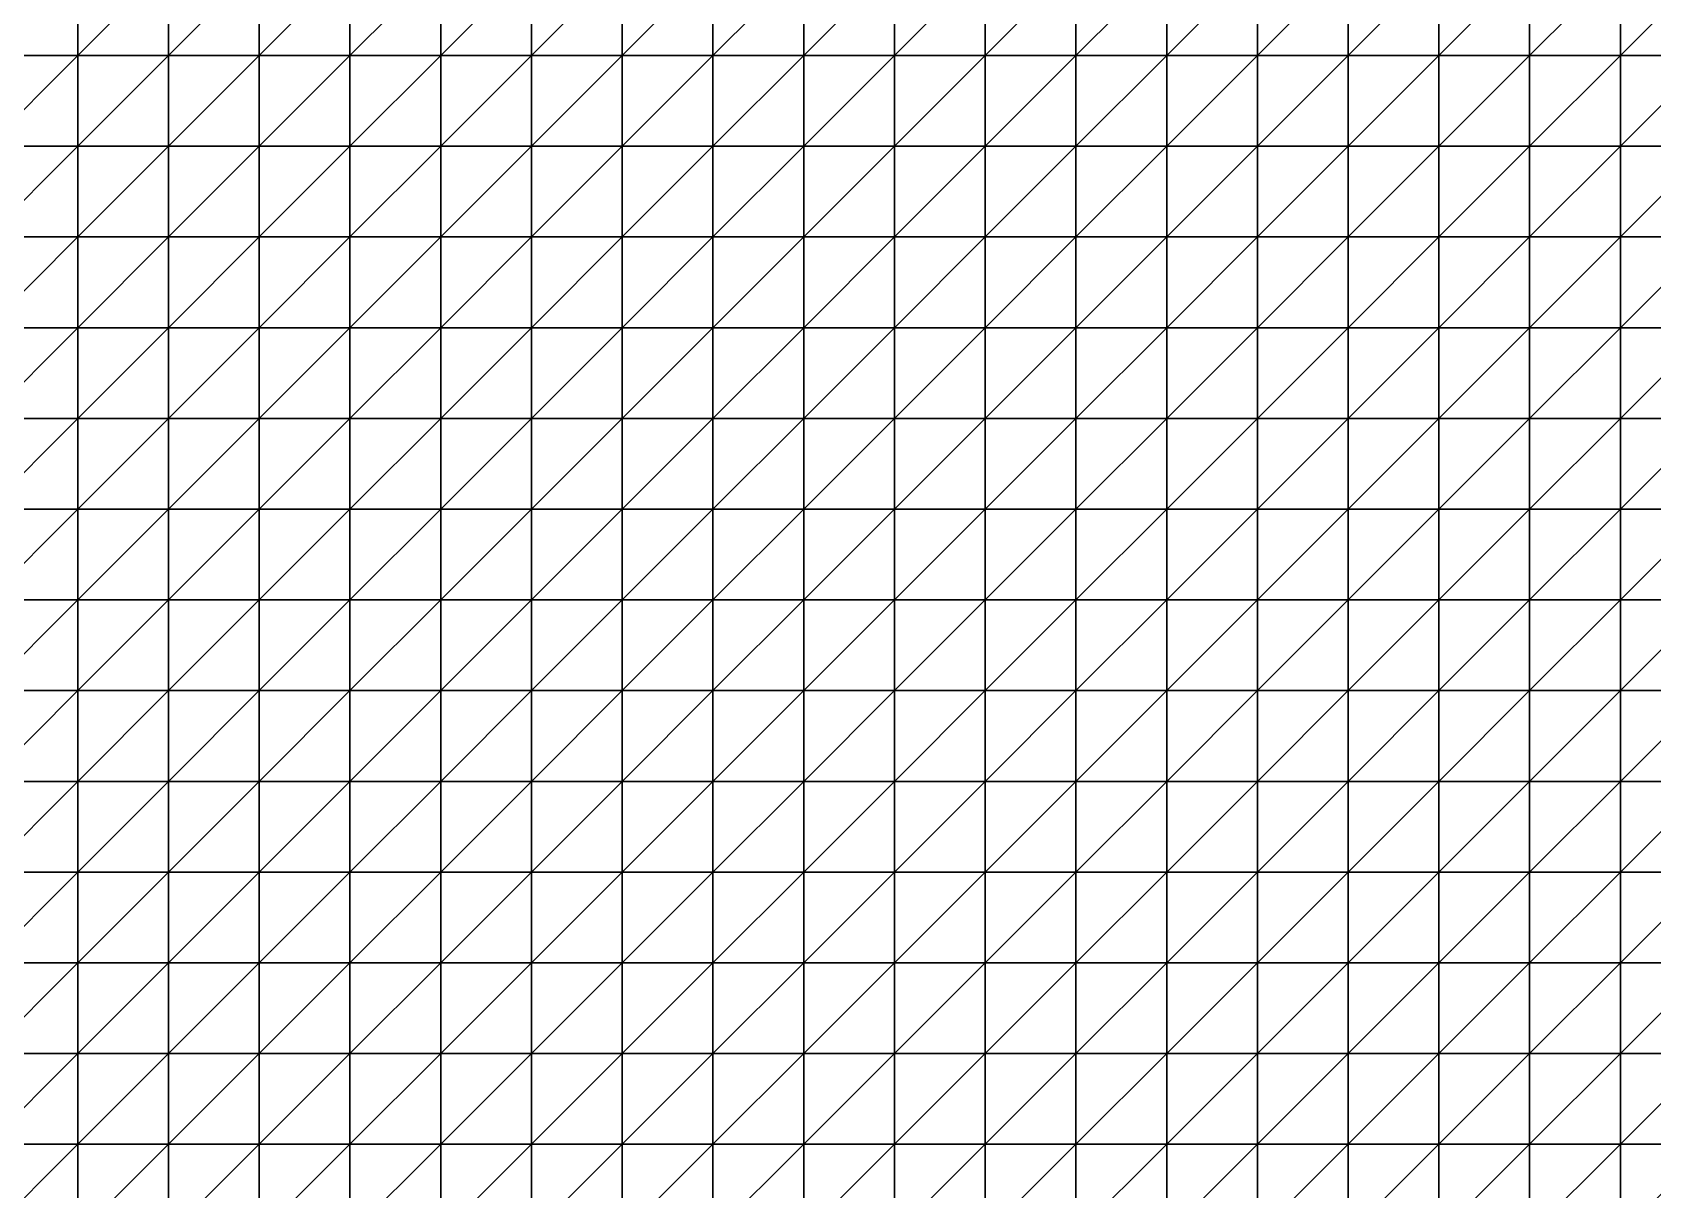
# Model space of a CAD drawing. Extents: x 504700 to 505400, y 9011750 to 9012250.
# Drawn here: x 505045 to 505223.5, y 9011995 to 9012122.6 of the extents above; entities that cross this region are included whole.
import ezdxf

# ---------------------------------------------------------------- set-up
doc = ezdxf.new("R2010")
doc.units = 0

msp = doc.modelspace()

# ---------------------------------------------------------------- linework, layer by layer
at = {"layer": 'TOPO_JULI'}
for points in [[(505040, 9012120, 310.42), (505050, 9012120, 310), (505050, 9012130, 320)], [(505040, 9012120, 310.42), (505050, 9012130, 320), (505040, 9012130, 320.38)], [(505050, 9012120, 310), (505060, 9012120, 310.42), (505060, 9012130, 320.38)], [(505050, 9012120, 310), (505060, 9012130, 320.38), (505050, 9012130, 320)], [(505060, 9012120, 310.42), (505070, 9012120, 311.65), (505070, 9012130, 321.53)], [(505060, 9012120, 310.42), (505070, 9012130, 321.53), (505060, 9012130, 320.38)], [(505070, 9012120, 311.65), (505080, 9012120, 313.69), (505080, 9012130, 323.42)], [(505070, 9012120, 311.65), (505080, 9012130, 323.42), (505070, 9012130, 321.53)], [(505080, 9012120, 313.69), (505090, 9012120, 316.49), (505090, 9012130, 326.01)], [(505080, 9012120, 313.69), (505090, 9012130, 326.01), (505080, 9012130, 323.42)], [(505090, 9012120, 316.49), (505100, 9012120, 320), (505100, 9012130, 329.28)], [(505090, 9012120, 316.49), (505100, 9012130, 329.28), (505090, 9012130, 326.01)], [(505100, 9012120, 320), (505110, 9012120, 324.16), (505110, 9012130, 333.18)], [(505100, 9012120, 320), (505110, 9012130, 333.18), (505100, 9012130, 329.28)], [(505110, 9012120, 324.16), (505120, 9012120, 328.92), (505120, 9012130, 334.81)], [(505110, 9012120, 324.16), (505120, 9012130, 334.81), (505110, 9012130, 333.18)], [(505120, 9012120, 328.92), (505130, 9012120, 334.22), (505130, 9012130, 334.88)], [(505120, 9012120, 328.92), (505130, 9012130, 334.88), (505120, 9012130, 334.81)], [(505130, 9012120, 334.22), (505140, 9012120, 335.27), (505140, 9012130, 334.94)], [(505130, 9012120, 334.22), (505140, 9012130, 334.94), (505130, 9012130, 334.88)], [(505140, 9012120, 335.27), (505150, 9012120, 335.35), (505150, 9012130, 335.02)], [(505140, 9012120, 335.27), (505150, 9012130, 335.02), (505140, 9012130, 334.94)], [(505150, 9012120, 335.35), (505160, 9012120, 335.48), (505160, 9012130, 335.14)], [(505150, 9012120, 335.35), (505160, 9012130, 335.14), (505150, 9012130, 335.02)], [(505160, 9012120, 335.48), (505170, 9012120, 335.65), (505170, 9012130, 335.3)], [(505160, 9012120, 335.48), (505170, 9012130, 335.3), (505160, 9012130, 335.14)], [(505170, 9012120, 335.65), (505180, 9012120, 335.91), (505180, 9012130, 335.56)], [(505170, 9012120, 335.65), (505180, 9012130, 335.56), (505170, 9012130, 335.3)], [(505180, 9012120, 335.91), (505190, 9012120, 336.24), (505190, 9012130, 335.88)], [(505180, 9012120, 335.91), (505190, 9012130, 335.88), (505180, 9012130, 335.56)], [(505190, 9012120, 336.24), (505200, 9012120, 336.67), (505200, 9012130, 336.31)], [(505190, 9012120, 336.24), (505200, 9012130, 336.31), (505190, 9012130, 335.88)], [(505200, 9012120, 336.67), (505210, 9012120, 337.17), (505210, 9012130, 336.8)], [(505200, 9012120, 336.67), (505210, 9012130, 336.8), (505200, 9012130, 336.31)], [(505210, 9012120, 337.17), (505220, 9012120, 337.77), (505220, 9012130, 337.4)], [(505210, 9012120, 337.17), (505220, 9012130, 337.4), (505210, 9012130, 336.8)], [(505220, 9012120, 337.77), (505230, 9012120, 338.42), (505230, 9012130, 338.05)], [(505220, 9012120, 337.77), (505230, 9012130, 338.05), (505220, 9012130, 337.4)], [(505040, 9012110, 300.45), (505050, 9012110, 300), (505050, 9012120, 310)], [(505040, 9012110, 300.45), (505050, 9012120, 310), (505040, 9012120, 310.42)], [(505050, 9012110, 300), (505060, 9012110, 300.45), (505060, 9012120, 310.42)], [(505050, 9012110, 300), (505060, 9012120, 310.42), (505050, 9012120, 310)], [(505060, 9012110, 300.45), (505070, 9012110, 301.8), (505070, 9012120, 311.65)], [(505060, 9012110, 300.45), (505070, 9012120, 311.65), (505060, 9012120, 310.42)], [(505070, 9012110, 301.8), (505080, 9012110, 304.02), (505080, 9012120, 313.69)], [(505070, 9012110, 301.8), (505080, 9012120, 313.69), (505070, 9012120, 311.65)], [(505080, 9012110, 304.02), (505090, 9012110, 307.05), (505090, 9012120, 316.49)], [(505080, 9012110, 304.02), (505090, 9012120, 316.49), (505080, 9012120, 313.69)], [(505090, 9012110, 307.05), (505100, 9012110, 310.83), (505100, 9012120, 320)], [(505090, 9012110, 307.05), (505100, 9012120, 320), (505090, 9012120, 316.49)], [(505100, 9012110, 310.83), (505110, 9012110, 315.3), (505110, 9012120, 324.16)], [(505100, 9012110, 310.83), (505110, 9012120, 324.16), (505100, 9012120, 320)], [(505110, 9012110, 315.3), (505120, 9012110, 320.38), (505120, 9012120, 328.92)], [(505110, 9012110, 315.3), (505120, 9012120, 328.92), (505110, 9012120, 324.16)], [(505120, 9012110, 320.38), (505130, 9012110, 326.01), (505130, 9012120, 334.22)], [(505120, 9012110, 320.38), (505130, 9012120, 334.22), (505120, 9012120, 328.92)], [(505130, 9012110, 326.01), (505140, 9012110, 332.13), (505140, 9012120, 335.27)], [(505130, 9012110, 326.01), (505140, 9012120, 335.27), (505130, 9012120, 334.22)], [(505140, 9012110, 332.13), (505150, 9012110, 335.68), (505150, 9012120, 335.35)], [(505140, 9012110, 332.13), (505150, 9012120, 335.35), (505140, 9012120, 335.27)], [(505150, 9012110, 335.68), (505160, 9012110, 335.81), (505160, 9012120, 335.48)], [(505150, 9012110, 335.68), (505160, 9012120, 335.48), (505150, 9012120, 335.35)], [(505160, 9012110, 335.81), (505170, 9012110, 335.99), (505170, 9012120, 335.65)], [(505160, 9012110, 335.81), (505170, 9012120, 335.65), (505160, 9012120, 335.48)], [(505170, 9012110, 335.99), (505180, 9012110, 336.25), (505180, 9012120, 335.91)], [(505170, 9012110, 335.99), (505180, 9012120, 335.91), (505170, 9012120, 335.65)], [(505180, 9012110, 336.25), (505190, 9012110, 336.58), (505190, 9012120, 336.24)], [(505180, 9012110, 336.25), (505190, 9012120, 336.24), (505180, 9012120, 335.91)], [(505190, 9012110, 336.58), (505200, 9012110, 337.02), (505200, 9012120, 336.67)], [(505190, 9012110, 336.58), (505200, 9012120, 336.67), (505190, 9012120, 336.24)], [(505200, 9012110, 337.02), (505210, 9012110, 337.52), (505210, 9012120, 337.17)], [(505200, 9012110, 337.02), (505210, 9012120, 337.17), (505200, 9012120, 336.67)], [(505210, 9012110, 337.52), (505220, 9012110, 338.12), (505220, 9012120, 337.77)], [(505210, 9012110, 337.52), (505220, 9012120, 337.77), (505210, 9012120, 337.17)], [(505220, 9012110, 338.12), (505230, 9012110, 338.78), (505230, 9012120, 338.42)], [(505220, 9012110, 338.12), (505230, 9012120, 338.42), (505220, 9012120, 337.77)], [(505040, 9012100, 290.5), (505050, 9012100, 290), (505050, 9012110, 300)], [(505040, 9012100, 290.5), (505050, 9012110, 300), (505040, 9012110, 300.45)], [(505050, 9012100, 290), (505060, 9012100, 290.5), (505060, 9012110, 300.45)], [(505050, 9012100, 290), (505060, 9012110, 300.45), (505050, 9012110, 300)], [(505060, 9012100, 290.5), (505070, 9012100, 291.98), (505070, 9012110, 301.8)], [(505060, 9012100, 290.5), (505070, 9012110, 301.8), (505060, 9012110, 300.45)], [(505070, 9012100, 291.98), (505080, 9012100, 294.4), (505080, 9012110, 304.02)], [(505070, 9012100, 291.98), (505080, 9012110, 304.02), (505070, 9012110, 301.8)], [(505080, 9012100, 294.4), (505090, 9012100, 297.7), (505090, 9012110, 307.05)], [(505080, 9012100, 294.4), (505090, 9012110, 307.05), (505080, 9012110, 304.02)], [(505090, 9012100, 297.7), (505100, 9012100, 301.8), (505100, 9012110, 310.83)], [(505090, 9012100, 297.7), (505100, 9012110, 310.83), (505090, 9012110, 307.05)], [(505100, 9012100, 301.8), (505110, 9012100, 306.62), (505110, 9012110, 315.3)], [(505100, 9012100, 301.8), (505110, 9012110, 315.3), (505100, 9012110, 310.83)], [(505110, 9012100, 306.62), (505120, 9012100, 312.07), (505120, 9012110, 320.38)], [(505110, 9012100, 306.62), (505120, 9012110, 320.38), (505110, 9012110, 315.3)], [(505120, 9012100, 312.07), (505130, 9012100, 318.06), (505130, 9012110, 326.01)], [(505120, 9012100, 312.07), (505130, 9012110, 326.01), (505120, 9012110, 320.38)], [(505130, 9012100, 318.06), (505140, 9012100, 324.54), (505140, 9012110, 332.13)], [(505130, 9012100, 318.06), (505140, 9012110, 332.13), (505130, 9012110, 326.01)], [(505140, 9012100, 324.54), (505150, 9012100, 331.42), (505150, 9012110, 335.68)], [(505140, 9012100, 324.54), (505150, 9012110, 335.68), (505140, 9012110, 332.13)], [(505150, 9012100, 331.42), (505160, 9012100, 336.13), (505160, 9012110, 335.81)], [(505150, 9012100, 331.42), (505160, 9012110, 335.81), (505150, 9012110, 335.68)], [(505160, 9012100, 336.13), (505170, 9012100, 336.31), (505170, 9012110, 335.99)], [(505160, 9012100, 336.13), (505170, 9012110, 335.99), (505160, 9012110, 335.81)], [(505170, 9012100, 336.31), (505180, 9012100, 336.58), (505180, 9012110, 336.25)], [(505170, 9012100, 336.31), (505180, 9012110, 336.25), (505170, 9012110, 335.99)], [(505180, 9012100, 336.58), (505190, 9012100, 336.92), (505190, 9012110, 336.58)], [(505180, 9012100, 336.58), (505190, 9012110, 336.58), (505180, 9012110, 336.25)], [(505190, 9012100, 336.92), (505200, 9012100, 337.35), (505200, 9012110, 337.02)], [(505190, 9012100, 336.92), (505200, 9012110, 337.02), (505190, 9012110, 336.58)], [(505200, 9012100, 337.35), (505210, 9012100, 337.86), (505210, 9012110, 337.52)], [(505200, 9012100, 337.35), (505210, 9012110, 337.52), (505200, 9012110, 337.02)], [(505210, 9012100, 337.86), (505220, 9012100, 338.46), (505220, 9012110, 338.12)], [(505210, 9012100, 337.86), (505220, 9012110, 338.12), (505210, 9012110, 337.52)], [(505220, 9012100, 338.46), (505230, 9012100, 339.12), (505230, 9012110, 338.78)], [(505220, 9012100, 338.46), (505230, 9012110, 338.78), (505220, 9012110, 338.12)], [(505040, 9012090, 280.55), (505050, 9012090, 280), (505050, 9012100, 290)], [(505040, 9012090, 280.55), (505050, 9012100, 290), (505040, 9012100, 290.5)], [(505050, 9012090, 280), (505060, 9012090, 280.55), (505060, 9012100, 290.5)], [(505050, 9012090, 280), (505060, 9012100, 290.5), (505050, 9012100, 290)], [(505060, 9012090, 280.55), (505070, 9012090, 282.19), (505070, 9012100, 291.98)], [(505060, 9012090, 280.55), (505070, 9012100, 291.98), (505060, 9012100, 290.5)], [(505070, 9012090, 282.19), (505080, 9012090, 284.87), (505080, 9012100, 294.4)], [(505070, 9012090, 282.19), (505080, 9012100, 294.4), (505070, 9012100, 291.98)], [(505080, 9012090, 284.87), (505090, 9012090, 288.49), (505090, 9012100, 297.7)], [(505080, 9012090, 284.87), (505090, 9012100, 297.7), (505080, 9012100, 294.4)], [(505090, 9012090, 288.49), (505100, 9012090, 292.96), (505100, 9012100, 301.8)], [(505090, 9012090, 288.49), (505100, 9012100, 301.8), (505090, 9012100, 297.7)], [(505100, 9012090, 292.96), (505110, 9012090, 298.17), (505110, 9012100, 306.62)], [(505100, 9012090, 292.96), (505110, 9012100, 306.62), (505100, 9012100, 301.8)], [(505110, 9012090, 298.17), (505120, 9012090, 304.02), (505120, 9012100, 312.07)], [(505110, 9012090, 298.17), (505120, 9012100, 312.07), (505110, 9012100, 306.62)], [(505120, 9012090, 304.02), (505130, 9012090, 310.42), (505130, 9012100, 318.06)], [(505120, 9012090, 304.02), (505130, 9012100, 318.06), (505120, 9012100, 312.07)], [(505130, 9012090, 310.42), (505140, 9012090, 317.28), (505140, 9012100, 324.54)], [(505130, 9012090, 310.42), (505140, 9012100, 324.54), (505130, 9012100, 318.06)], [(505140, 9012090, 317.28), (505150, 9012090, 324.54), (505150, 9012100, 331.42)], [(505140, 9012090, 317.28), (505150, 9012100, 331.42), (505140, 9012100, 324.54)], [(505150, 9012090, 324.54), (505160, 9012090, 332.13), (505160, 9012100, 336.13)], [(505150, 9012090, 324.54), (505160, 9012100, 336.13), (505150, 9012100, 331.42)], [(505160, 9012090, 332.13), (505170, 9012090, 336.63), (505170, 9012100, 336.31)], [(505160, 9012090, 332.13), (505170, 9012100, 336.31), (505160, 9012100, 336.13)], [(505170, 9012090, 336.63), (505180, 9012090, 336.9), (505180, 9012100, 336.58)], [(505170, 9012090, 336.63), (505180, 9012100, 336.58), (505170, 9012100, 336.31)], [(505180, 9012090, 336.9), (505190, 9012090, 337.24), (505190, 9012100, 336.92)], [(505180, 9012090, 336.9), (505190, 9012100, 336.92), (505180, 9012100, 336.58)], [(505190, 9012090, 337.24), (505200, 9012090, 337.68), (505200, 9012100, 337.35)], [(505190, 9012090, 337.24), (505200, 9012100, 337.35), (505190, 9012100, 336.92)], [(505200, 9012090, 337.68), (505210, 9012090, 338.19), (505210, 9012100, 337.86)], [(505200, 9012090, 337.68), (505210, 9012100, 337.86), (505200, 9012100, 337.35)], [(505210, 9012090, 338.19), (505220, 9012090, 338.79), (505220, 9012100, 338.46)], [(505210, 9012090, 338.19), (505220, 9012100, 338.46), (505210, 9012100, 337.86)], [(505220, 9012090, 338.79), (505230, 9012090, 339.45), (505230, 9012100, 339.12)], [(505220, 9012090, 338.79), (505230, 9012100, 339.12), (505220, 9012100, 338.46)], [(505040, 9012080, 270.62), (505050, 9012080, 270), (505050, 9012090, 280)], [(505040, 9012080, 270.62), (505050, 9012090, 280), (505040, 9012090, 280.55)], [(505050, 9012080, 270), (505060, 9012080, 270.62), (505060, 9012090, 280.55)], [(505050, 9012080, 270), (505060, 9012090, 280.55), (505050, 9012090, 280)], [(505060, 9012080, 270.62), (505070, 9012080, 272.46), (505070, 9012090, 282.19)], [(505060, 9012080, 270.62), (505070, 9012090, 282.19), (505060, 9012090, 280.55)], [(505070, 9012080, 272.46), (505080, 9012080, 275.44), (505080, 9012090, 284.87)], [(505070, 9012080, 272.46), (505080, 9012090, 284.87), (505070, 9012090, 282.19)], [(505080, 9012080, 275.44), (505090, 9012080, 279.44), (505090, 9012090, 288.49)], [(505080, 9012080, 275.44), (505090, 9012090, 288.49), (505080, 9012090, 284.87)], [(505090, 9012080, 279.44), (505100, 9012080, 284.34), (505100, 9012090, 292.96)], [(505090, 9012080, 279.44), (505100, 9012090, 292.96), (505090, 9012090, 288.49)], [(505100, 9012080, 284.34), (505110, 9012080, 290), (505110, 9012090, 298.17)], [(505100, 9012080, 284.34), (505110, 9012090, 298.17), (505100, 9012090, 292.96)], [(505110, 9012080, 290), (505120, 9012080, 296.3), (505120, 9012090, 304.02)], [(505110, 9012080, 290), (505120, 9012090, 304.02), (505110, 9012090, 298.17)], [(505120, 9012080, 296.3), (505130, 9012080, 303.14), (505130, 9012090, 310.42)], [(505120, 9012080, 296.3), (505130, 9012090, 310.42), (505120, 9012090, 304.02)], [(505130, 9012080, 303.14), (505140, 9012080, 310.42), (505140, 9012090, 317.28)], [(505130, 9012080, 303.14), (505140, 9012090, 317.28), (505130, 9012090, 310.42)], [(505140, 9012080, 310.42), (505150, 9012080, 318.06), (505150, 9012090, 324.54)], [(505140, 9012080, 310.42), (505150, 9012090, 324.54), (505140, 9012090, 317.28)], [(505150, 9012080, 318.06), (505160, 9012080, 326.01), (505160, 9012090, 332.13)], [(505150, 9012080, 318.06), (505160, 9012090, 332.13), (505150, 9012090, 324.54)], [(505160, 9012080, 326.01), (505170, 9012080, 334.22), (505170, 9012090, 336.63)], [(505160, 9012080, 326.01), (505170, 9012090, 336.63), (505160, 9012090, 332.13)], [(505170, 9012080, 334.22), (505180, 9012080, 337.2), (505180, 9012090, 336.9)], [(505170, 9012080, 334.22), (505180, 9012090, 336.9), (505170, 9012090, 336.63)], [(505180, 9012080, 337.2), (505190, 9012080, 337.54), (505190, 9012090, 337.24)], [(505180, 9012080, 337.2), (505190, 9012090, 337.24), (505180, 9012090, 336.9)], [(505190, 9012080, 337.54), (505200, 9012080, 337.99), (505200, 9012090, 337.68)], [(505190, 9012080, 337.54), (505200, 9012090, 337.68), (505190, 9012090, 337.24)], [(505200, 9012080, 337.99), (505210, 9012080, 338.5), (505210, 9012090, 338.19)], [(505200, 9012080, 337.99), (505210, 9012090, 338.19), (505200, 9012090, 337.68)], [(505210, 9012080, 338.5), (505220, 9012080, 339.11), (505220, 9012090, 338.79)], [(505210, 9012080, 338.5), (505220, 9012090, 338.79), (505210, 9012090, 338.19)], [(505220, 9012080, 339.11), (505230, 9012080, 339.76), (505230, 9012090, 339.45)], [(505220, 9012080, 339.11), (505230, 9012090, 339.45), (505220, 9012090, 338.79)], [(505040, 9012070, 260.71), (505050, 9012070, 260), (505050, 9012080, 270)], [(505040, 9012070, 260.71), (505050, 9012080, 270), (505040, 9012080, 270.62)], [(505050, 9012070, 260), (505060, 9012070, 260.71), (505060, 9012080, 270.62)], [(505050, 9012070, 260), (505060, 9012080, 270.62), (505050, 9012080, 270)], [(505060, 9012070, 260.71), (505070, 9012070, 262.8), (505070, 9012080, 272.46)], [(505060, 9012070, 260.71), (505070, 9012080, 272.46), (505060, 9012080, 270.62)], [(505070, 9012070, 262.8), (505080, 9012070, 266.16), (505080, 9012080, 275.44)], [(505070, 9012070, 262.8), (505080, 9012080, 275.44), (505070, 9012080, 272.46)], [(505080, 9012070, 266.16), (505090, 9012070, 270.62), (505090, 9012080, 279.44)], [(505080, 9012070, 266.16), (505090, 9012080, 279.44), (505080, 9012080, 275.44)], [(505090, 9012070, 270.62), (505100, 9012070, 276.02), (505100, 9012080, 284.34)], [(505090, 9012070, 270.62), (505100, 9012080, 284.34), (505090, 9012080, 279.44)], [(505100, 9012070, 276.02), (505110, 9012070, 282.19), (505110, 9012080, 290)], [(505100, 9012070, 276.02), (505110, 9012080, 290), (505100, 9012080, 284.34)], [(505110, 9012070, 282.19), (505120, 9012070, 289), (505120, 9012080, 296.3)], [(505110, 9012070, 282.19), (505120, 9012080, 296.3), (505110, 9012080, 290)], [(505120, 9012070, 289), (505130, 9012070, 296.3), (505130, 9012080, 303.14)], [(505120, 9012070, 289), (505130, 9012080, 303.14), (505120, 9012080, 296.3)], [(505130, 9012070, 296.3), (505140, 9012070, 304.02), (505140, 9012080, 310.42)], [(505130, 9012070, 296.3), (505140, 9012080, 310.42), (505130, 9012080, 303.14)], [(505140, 9012070, 304.02), (505150, 9012070, 312.07), (505150, 9012080, 318.06)], [(505140, 9012070, 304.02), (505150, 9012080, 318.06), (505140, 9012080, 310.42)], [(505150, 9012070, 312.07), (505160, 9012070, 320.38), (505160, 9012080, 326.01)], [(505150, 9012070, 312.07), (505160, 9012080, 326.01), (505150, 9012080, 318.06)], [(505160, 9012070, 320.38), (505170, 9012070, 328.92), (505170, 9012080, 334.22)], [(505160, 9012070, 320.38), (505170, 9012080, 334.22), (505160, 9012080, 326.01)], [(505170, 9012070, 328.92), (505180, 9012070, 337.49), (505180, 9012080, 337.2)], [(505170, 9012070, 328.92), (505180, 9012080, 337.2), (505170, 9012080, 334.22)], [(505180, 9012070, 337.49), (505190, 9012070, 337.84), (505190, 9012080, 337.54)], [(505180, 9012070, 337.49), (505190, 9012080, 337.54), (505180, 9012080, 337.2)], [(505190, 9012070, 337.84), (505200, 9012070, 338.29), (505200, 9012080, 337.99)], [(505190, 9012070, 337.84), (505200, 9012080, 337.99), (505190, 9012080, 337.54)], [(505200, 9012070, 338.29), (505210, 9012070, 338.8), (505210, 9012080, 338.5)], [(505200, 9012070, 338.29), (505210, 9012080, 338.5), (505200, 9012080, 337.99)], [(505210, 9012070, 338.8), (505220, 9012070, 339.41), (505220, 9012080, 339.11)], [(505210, 9012070, 338.8), (505220, 9012080, 339.11), (505210, 9012080, 338.5)], [(505220, 9012070, 339.41), (505230, 9012070, 340.07), (505230, 9012080, 339.76)], [(505220, 9012070, 339.41), (505230, 9012080, 339.76), (505220, 9012080, 339.11)], [(505040, 9012060, 250.83), (505050, 9012060, 250), (505050, 9012070, 260)], [(505040, 9012060, 250.83), (505050, 9012070, 260), (505040, 9012070, 260.71)], [(505050, 9012060, 250), (505060, 9012060, 250.83), (505060, 9012070, 260.71)], [(505050, 9012060, 250), (505060, 9012070, 260.71), (505050, 9012070, 260)], [(505060, 9012060, 250.83), (505070, 9012060, 253.25), (505070, 9012070, 262.8)], [(505060, 9012060, 250.83), (505070, 9012070, 262.8), (505060, 9012070, 260.71)], [(505070, 9012060, 253.25), (505080, 9012060, 257.08), (505080, 9012070, 266.16)], [(505070, 9012060, 253.25), (505080, 9012070, 266.16), (505070, 9012070, 262.8)], [(505080, 9012060, 257.08), (505090, 9012060, 262.11), (505090, 9012070, 270.62)], [(505080, 9012060, 257.08), (505090, 9012070, 270.62), (505080, 9012070, 266.16)], [(505090, 9012060, 262.11), (505100, 9012060, 268.1), (505100, 9012070, 276.02)], [(505090, 9012060, 262.11), (505100, 9012070, 276.02), (505090, 9012070, 270.62)], [(505100, 9012060, 268.1), (505110, 9012060, 274.85), (505110, 9012070, 282.19)], [(505100, 9012060, 268.1), (505110, 9012070, 282.19), (505100, 9012070, 276.02)], [(505110, 9012060, 274.85), (505120, 9012060, 282.19), (505120, 9012070, 289)], [(505110, 9012060, 274.85), (505120, 9012070, 289), (505110, 9012070, 282.19)], [(505120, 9012060, 282.19), (505130, 9012060, 290), (505130, 9012070, 296.3)], [(505120, 9012060, 282.19), (505130, 9012070, 296.3), (505120, 9012070, 289)], [(505130, 9012060, 290), (505140, 9012060, 298.17), (505140, 9012070, 304.02)], [(505130, 9012060, 290), (505140, 9012070, 304.02), (505130, 9012070, 296.3)], [(505140, 9012060, 298.17), (505150, 9012060, 306.62), (505150, 9012070, 312.07)], [(505140, 9012060, 298.17), (505150, 9012070, 312.07), (505140, 9012070, 304.02)], [(505150, 9012060, 306.62), (505160, 9012060, 315.3), (505160, 9012070, 320.38)], [(505150, 9012060, 306.62), (505160, 9012070, 320.38), (505150, 9012070, 312.07)], [(505160, 9012060, 315.3), (505170, 9012060, 324.16), (505170, 9012070, 328.92)], [(505160, 9012060, 315.3), (505170, 9012070, 328.92), (505160, 9012070, 320.38)], [(505170, 9012060, 324.16), (505180, 9012060, 333.18), (505180, 9012070, 337.49)], [(505170, 9012060, 324.16), (505180, 9012070, 337.49), (505170, 9012070, 328.92)], [(505180, 9012060, 333.18), (505190, 9012060, 338.11), (505190, 9012070, 337.84)], [(505180, 9012060, 333.18), (505190, 9012070, 337.84), (505180, 9012070, 337.49)], [(505190, 9012060, 338.11), (505200, 9012060, 338.56), (505200, 9012070, 338.29)], [(505190, 9012060, 338.11), (505200, 9012070, 338.29), (505190, 9012070, 337.84)], [(505200, 9012060, 338.56), (505210, 9012060, 339.08), (505210, 9012070, 338.8)], [(505200, 9012060, 338.56), (505210, 9012070, 338.8), (505200, 9012070, 338.29)], [(505210, 9012060, 339.08), (505220, 9012060, 339.69), (505220, 9012070, 339.41)], [(505210, 9012060, 339.08), (505220, 9012070, 339.41), (505210, 9012070, 338.8)], [(505220, 9012060, 339.69), (505230, 9012060, 340.35), (505230, 9012070, 340.07)], [(505220, 9012060, 339.69), (505230, 9012070, 340.07), (505220, 9012070, 339.41)], [(505040, 9012050, 245), (505050, 9012050, 245), (505050, 9012060, 250)], [(505040, 9012050, 245), (505050, 9012060, 250), (505040, 9012060, 250.83)], [(505050, 9012050, 245), (505060, 9012050, 245), (505060, 9012060, 250.83)], [(505050, 9012050, 245), (505060, 9012060, 250.83), (505050, 9012060, 250)], [(505060, 9012050, 245), (505070, 9012050, 245), (505070, 9012060, 253.25)], [(505060, 9012050, 245), (505070, 9012060, 253.25), (505060, 9012060, 250.83)], [(505070, 9012050, 245), (505080, 9012050, 248.31), (505080, 9012060, 257.08)], [(505070, 9012050, 245), (505080, 9012060, 257.08), (505070, 9012060, 253.25)], [(505080, 9012050, 248.31), (505090, 9012050, 254.03), (505090, 9012060, 262.11)], [(505080, 9012050, 248.31), (505090, 9012060, 262.11), (505080, 9012060, 257.08)], [(505090, 9012050, 254.03), (505100, 9012050, 260.71), (505100, 9012060, 268.1)], [(505090, 9012050, 254.03), (505100, 9012060, 268.1), (505090, 9012060, 262.11)], [(505100, 9012050, 260.71), (505110, 9012050, 268.1), (505110, 9012060, 274.85)], [(505100, 9012050, 260.71), (505110, 9012060, 274.85), (505100, 9012060, 268.1)], [(505110, 9012050, 268.1), (505120, 9012050, 276.02), (505120, 9012060, 282.19)], [(505110, 9012050, 268.1), (505120, 9012060, 282.19), (505110, 9012060, 274.85)], [(505120, 9012050, 276.02), (505130, 9012050, 284.34), (505130, 9012060, 290)], [(505120, 9012050, 276.02), (505130, 9012060, 290), (505120, 9012060, 282.19)], [(505130, 9012050, 284.34), (505140, 9012050, 292.96), (505140, 9012060, 298.17)], [(505130, 9012050, 284.34), (505140, 9012060, 298.17), (505130, 9012060, 290)], [(505140, 9012050, 292.96), (505150, 9012050, 301.8), (505150, 9012060, 306.62)], [(505140, 9012050, 292.96), (505150, 9012060, 306.62), (505140, 9012060, 298.17)], [(505150, 9012050, 301.8), (505160, 9012050, 310.83), (505160, 9012060, 315.3)], [(505150, 9012050, 301.8), (505160, 9012060, 315.3), (505150, 9012060, 306.62)], [(505160, 9012050, 310.83), (505170, 9012050, 320), (505170, 9012060, 324.16)], [(505160, 9012050, 310.83), (505170, 9012060, 324.16), (505160, 9012060, 315.3)], [(505170, 9012050, 320), (505180, 9012050, 329.28), (505180, 9012060, 333.18)], [(505170, 9012050, 320), (505180, 9012060, 333.18), (505170, 9012060, 324.16)], [(505180, 9012050, 329.28), (505190, 9012050, 338.38), (505190, 9012060, 338.11)], [(505180, 9012050, 329.28), (505190, 9012060, 338.11), (505180, 9012060, 333.18)], [(505190, 9012050, 338.38), (505200, 9012050, 338.83), (505200, 9012060, 338.56)], [(505190, 9012050, 338.38), (505200, 9012060, 338.56), (505190, 9012060, 338.11)], [(505200, 9012050, 338.83), (505210, 9012050, 339.35), (505210, 9012060, 339.08)], [(505200, 9012050, 338.83), (505210, 9012060, 339.08), (505200, 9012060, 338.56)], [(505210, 9012050, 339.35), (505220, 9012050, 339.96), (505220, 9012060, 339.69)], [(505210, 9012050, 339.35), (505220, 9012060, 339.69), (505210, 9012060, 339.08)], [(505220, 9012050, 339.96), (505230, 9012050, 340.62), (505230, 9012060, 340.35)], [(505220, 9012050, 339.96), (505230, 9012060, 340.35), (505220, 9012060, 339.69)], [(505040, 9012040, 245), (505050, 9012040, 245), (505050, 9012050, 245)], [(505040, 9012040, 245), (505050, 9012050, 245), (505040, 9012050, 245)], [(505050, 9012040, 245), (505060, 9012040, 245), (505060, 9012050, 245)], [(505050, 9012040, 245), (505060, 9012050, 245), (505050, 9012050, 245)], [(505060, 9012040, 245), (505070, 9012040, 245), (505070, 9012050, 245)], [(505060, 9012040, 245), (505070, 9012050, 245), (505060, 9012050, 245)], [(505070, 9012040, 245), (505080, 9012040, 245), (505080, 9012050, 248.31)], [(505070, 9012040, 245), (505080, 9012050, 248.31), (505070, 9012050, 245)], [(505080, 9012040, 245), (505090, 9012040, 246.57), (505090, 9012050, 254.03)], [(505080, 9012040, 245), (505090, 9012050, 254.03), (505080, 9012050, 248.31)], [(505090, 9012040, 246.57), (505100, 9012040, 254.03), (505100, 9012050, 260.71)], [(505090, 9012040, 246.57), (505100, 9012050, 260.71), (505090, 9012050, 254.03)], [(505100, 9012040, 254.03), (505110, 9012040, 262.11), (505110, 9012050, 268.1)], [(505100, 9012040, 254.03), (505110, 9012050, 268.1), (505100, 9012050, 260.71)], [(505110, 9012040, 262.11), (505120, 9012040, 270.62), (505120, 9012050, 276.02)], [(505110, 9012040, 262.11), (505120, 9012050, 276.02), (505110, 9012050, 268.1)], [(505120, 9012040, 270.62), (505130, 9012040, 279.44), (505130, 9012050, 284.34)], [(505120, 9012040, 270.62), (505130, 9012050, 284.34), (505120, 9012050, 276.02)], [(505130, 9012040, 279.44), (505140, 9012040, 288.49), (505140, 9012050, 292.96)], [(505130, 9012040, 279.44), (505140, 9012050, 292.96), (505130, 9012050, 284.34)], [(505140, 9012040, 288.49), (505150, 9012040, 297.7), (505150, 9012050, 301.8)], [(505140, 9012040, 288.49), (505150, 9012050, 301.8), (505140, 9012050, 292.96)], [(505150, 9012040, 297.7), (505160, 9012040, 307.05), (505160, 9012050, 310.83)], [(505150, 9012040, 297.7), (505160, 9012050, 310.83), (505150, 9012050, 301.8)], [(505160, 9012040, 307.05), (505170, 9012040, 316.49), (505170, 9012050, 320)], [(505160, 9012040, 307.05), (505170, 9012050, 320), (505160, 9012050, 310.83)], [(505170, 9012040, 316.49), (505180, 9012040, 326.01), (505180, 9012050, 329.28)], [(505170, 9012040, 316.49), (505180, 9012050, 329.28), (505170, 9012050, 320)], [(505180, 9012040, 326.01), (505190, 9012040, 335.6), (505190, 9012050, 338.38)], [(505180, 9012040, 326.01), (505190, 9012050, 338.38), (505180, 9012050, 329.28)], [(505190, 9012040, 335.6), (505200, 9012040, 339.08), (505200, 9012050, 338.83)], [(505190, 9012040, 335.6), (505200, 9012050, 338.83), (505190, 9012050, 338.38)], [(505200, 9012040, 339.08), (505210, 9012040, 339.6), (505210, 9012050, 339.35)], [(505200, 9012040, 339.08), (505210, 9012050, 339.35), (505200, 9012050, 338.83)], [(505210, 9012040, 339.6), (505220, 9012040, 340.21), (505220, 9012050, 339.96)], [(505210, 9012040, 339.6), (505220, 9012050, 339.96), (505210, 9012050, 339.35)], [(505220, 9012040, 340.21), (505230, 9012040, 340.87), (505230, 9012050, 340.62)], [(505220, 9012040, 340.21), (505230, 9012050, 340.62), (505220, 9012050, 339.96)], [(505040, 9012030, 245), (505050, 9012030, 245), (505050, 9012040, 245)], [(505040, 9012030, 245), (505050, 9012040, 245), (505040, 9012040, 245)], [(505050, 9012030, 245), (505060, 9012030, 245), (505060, 9012040, 245)], [(505050, 9012030, 245), (505060, 9012040, 245), (505050, 9012040, 245)], [(505060, 9012030, 245), (505070, 9012030, 245), (505070, 9012040, 245)], [(505060, 9012030, 245), (505070, 9012040, 245), (505060, 9012040, 245)], [(505070, 9012030, 245), (505080, 9012030, 245), (505080, 9012040, 245)], [(505070, 9012030, 245), (505080, 9012040, 245), (505070, 9012040, 245)], [(505080, 9012030, 245), (505090, 9012030, 245), (505090, 9012040, 246.57)], [(505080, 9012030, 245), (505090, 9012040, 246.57), (505080, 9012040, 245)], [(505090, 9012030, 245), (505100, 9012030, 248.31), (505100, 9012040, 254.03)], [(505090, 9012030, 245), (505100, 9012040, 254.03), (505090, 9012040, 246.57)], [(505100, 9012030, 248.31), (505110, 9012030, 257.08), (505110, 9012040, 262.11)], [(505100, 9012030, 248.31), (505110, 9012040, 262.11), (505100, 9012040, 254.03)], [(505110, 9012030, 257.08), (505120, 9012030, 266.16), (505120, 9012040, 270.62)], [(505110, 9012030, 257.08), (505120, 9012040, 270.62), (505110, 9012040, 262.11)], [(505120, 9012030, 266.16), (505130, 9012030, 275.44), (505130, 9012040, 279.44)], [(505120, 9012030, 266.16), (505130, 9012040, 279.44), (505120, 9012040, 270.62)], [(505130, 9012030, 275.44), (505140, 9012030, 284.87), (505140, 9012040, 288.49)], [(505130, 9012030, 275.44), (505140, 9012040, 288.49), (505130, 9012040, 279.44)], [(505140, 9012030, 284.87), (505150, 9012030, 294.4), (505150, 9012040, 297.7)], [(505140, 9012030, 284.87), (505150, 9012040, 297.7), (505140, 9012040, 288.49)], [(505150, 9012030, 294.4), (505160, 9012030, 304.02), (505160, 9012040, 307.05)], [(505150, 9012030, 294.4), (505160, 9012040, 307.05), (505150, 9012040, 297.7)], [(505160, 9012030, 304.02), (505170, 9012030, 313.69), (505170, 9012040, 316.49)], [(505160, 9012030, 304.02), (505170, 9012040, 316.49), (505160, 9012040, 307.05)], [(505170, 9012030, 313.69), (505180, 9012030, 323.42), (505180, 9012040, 326.01)], [(505170, 9012030, 313.69), (505180, 9012040, 326.01), (505170, 9012040, 316.49)], [(505180, 9012030, 323.42), (505190, 9012030, 333.18), (505190, 9012040, 335.6)], [(505180, 9012030, 323.42), (505190, 9012040, 335.6), (505180, 9012040, 326.01)], [(505190, 9012030, 333.18), (505200, 9012030, 339.31), (505200, 9012040, 339.08)], [(505190, 9012030, 333.18), (505200, 9012040, 339.08), (505190, 9012040, 335.6)], [(505200, 9012030, 339.31), (505210, 9012030, 339.84), (505210, 9012040, 339.6)], [(505200, 9012030, 339.31), (505210, 9012040, 339.6), (505200, 9012040, 339.08)], [(505210, 9012030, 339.84), (505220, 9012030, 340.45), (505220, 9012040, 340.21)], [(505210, 9012030, 339.84), (505220, 9012040, 340.21), (505210, 9012040, 339.6)], [(505220, 9012030, 340.45), (505230, 9012030, 341.11), (505230, 9012040, 340.87)], [(505220, 9012030, 340.45), (505230, 9012040, 340.87), (505220, 9012040, 340.21)], [(505040, 9012020, 245), (505050, 9012020, 245), (505050, 9012030, 245)], [(505040, 9012020, 245), (505050, 9012030, 245), (505040, 9012030, 245)], [(505050, 9012020, 245), (505060, 9012020, 245), (505060, 9012030, 245)], [(505050, 9012020, 245), (505060, 9012030, 245), (505050, 9012030, 245)], [(505060, 9012020, 245), (505070, 9012020, 245), (505070, 9012030, 245)], [(505060, 9012020, 245), (505070, 9012030, 245), (505060, 9012030, 245)], [(505070, 9012020, 245), (505080, 9012020, 245), (505080, 9012030, 245)], [(505070, 9012020, 245), (505080, 9012030, 245), (505070, 9012030, 245)], [(505080, 9012020, 245), (505090, 9012020, 245), (505090, 9012030, 245)], [(505080, 9012020, 245), (505090, 9012030, 245), (505080, 9012030, 245)], [(505090, 9012020, 245), (505100, 9012020, 245), (505100, 9012030, 248.31)], [(505090, 9012020, 245), (505100, 9012030, 248.31), (505090, 9012030, 245)], [(505100, 9012020, 245), (505110, 9012020, 253.25), (505110, 9012030, 257.08)], [(505100, 9012020, 245), (505110, 9012030, 257.08), (505100, 9012030, 248.31)], [(505110, 9012020, 253.25), (505120, 9012020, 262.8), (505120, 9012030, 266.16)], [(505110, 9012020, 253.25), (505120, 9012030, 266.16), (505110, 9012030, 257.08)], [(505120, 9012020, 262.8), (505130, 9012020, 272.46), (505130, 9012030, 275.44)], [(505120, 9012020, 262.8), (505130, 9012030, 275.44), (505120, 9012030, 266.16)], [(505130, 9012020, 272.46), (505140, 9012020, 282.19), (505140, 9012030, 284.87)], [(505130, 9012020, 272.46), (505140, 9012030, 284.87), (505130, 9012030, 275.44)], [(505140, 9012020, 282.19), (505150, 9012020, 291.98), (505150, 9012030, 294.4)], [(505140, 9012020, 282.19), (505150, 9012030, 294.4), (505140, 9012030, 284.87)], [(505150, 9012020, 291.98), (505160, 9012020, 301.8), (505160, 9012030, 304.02)], [(505150, 9012020, 291.98), (505160, 9012030, 304.02), (505150, 9012030, 294.4)], [(505160, 9012020, 301.8), (505170, 9012020, 311.65), (505170, 9012030, 313.69)], [(505160, 9012020, 301.8), (505170, 9012030, 313.69), (505160, 9012030, 304.02)], [(505170, 9012020, 311.65), (505180, 9012020, 321.53), (505180, 9012030, 323.42)], [(505170, 9012020, 311.65), (505180, 9012030, 323.42), (505170, 9012030, 313.69)], [(505180, 9012020, 321.53), (505190, 9012020, 331.42), (505190, 9012030, 333.18)], [(505180, 9012020, 321.53), (505190, 9012030, 333.18), (505180, 9012030, 323.42)], [(505190, 9012020, 331.42), (505200, 9012020, 339.53), (505200, 9012030, 339.31)], [(505190, 9012020, 331.42), (505200, 9012030, 339.31), (505190, 9012030, 333.18)], [(505200, 9012020, 339.53), (505210, 9012020, 340.06), (505210, 9012030, 339.84)], [(505200, 9012020, 339.53), (505210, 9012030, 339.84), (505200, 9012030, 339.31)], [(505210, 9012020, 340.06), (505220, 9012020, 340.67), (505220, 9012030, 340.45)], [(505210, 9012020, 340.06), (505220, 9012030, 340.45), (505210, 9012030, 339.84)], [(505220, 9012020, 340.67), (505230, 9012020, 341.33), (505230, 9012030, 341.11)], [(505220, 9012020, 340.67), (505230, 9012030, 341.11), (505220, 9012030, 340.45)], [(505040, 9012010, 245), (505050, 9012010, 245), (505050, 9012020, 245)], [(505040, 9012010, 245), (505050, 9012020, 245), (505040, 9012020, 245)], [(505050, 9012010, 245), (505060, 9012010, 245), (505060, 9012020, 245)], [(505050, 9012010, 245), (505060, 9012020, 245), (505050, 9012020, 245)], [(505060, 9012010, 245), (505070, 9012010, 245), (505070, 9012020, 245)], [(505060, 9012010, 245), (505070, 9012020, 245), (505060, 9012020, 245)], [(505070, 9012010, 245), (505080, 9012010, 245), (505080, 9012020, 245)], [(505070, 9012010, 245), (505080, 9012020, 245), (505070, 9012020, 245)], [(505080, 9012010, 245), (505090, 9012010, 245), (505090, 9012020, 245)], [(505080, 9012010, 245), (505090, 9012020, 245), (505080, 9012020, 245)], [(505090, 9012010, 245), (505100, 9012010, 245), (505100, 9012020, 245)], [(505090, 9012010, 245), (505100, 9012020, 245), (505090, 9012020, 245)], [(505100, 9012010, 245), (505110, 9012010, 250.83), (505110, 9012020, 253.25)], [(505100, 9012010, 245), (505110, 9012020, 253.25), (505100, 9012020, 245)], [(505110, 9012010, 250.83), (505120, 9012010, 260.71), (505120, 9012020, 262.8)], [(505110, 9012010, 250.83), (505120, 9012020, 262.8), (505110, 9012020, 253.25)], [(505120, 9012010, 260.71), (505130, 9012010, 270.62), (505130, 9012020, 272.46)], [(505120, 9012010, 260.71), (505130, 9012020, 272.46), (505120, 9012020, 262.8)], [(505130, 9012010, 270.62), (505140, 9012010, 280.55), (505140, 9012020, 282.19)], [(505130, 9012010, 270.62), (505140, 9012020, 282.19), (505130, 9012020, 272.46)], [(505140, 9012010, 280.55), (505150, 9012010, 290.5), (505150, 9012020, 291.98)], [(505140, 9012010, 280.55), (505150, 9012020, 291.98), (505140, 9012020, 282.19)], [(505150, 9012010, 290.5), (505160, 9012010, 300.45), (505160, 9012020, 301.8)], [(505150, 9012010, 290.5), (505160, 9012020, 301.8), (505150, 9012020, 291.98)], [(505160, 9012010, 300.45), (505170, 9012010, 310.42), (505170, 9012020, 311.65)], [(505160, 9012010, 300.45), (505170, 9012020, 311.65), (505160, 9012020, 301.8)], [(505170, 9012010, 310.42), (505180, 9012010, 320.38), (505180, 9012020, 321.53)], [(505170, 9012010, 310.42), (505180, 9012020, 321.53), (505170, 9012020, 311.65)], [(505180, 9012010, 320.38), (505190, 9012010, 330.36), (505190, 9012020, 331.42)], [(505180, 9012010, 320.38), (505190, 9012020, 331.42), (505180, 9012020, 321.53)], [(505190, 9012010, 330.36), (505200, 9012010, 339.74), (505200, 9012020, 339.53)], [(505190, 9012010, 330.36), (505200, 9012020, 339.53), (505190, 9012020, 331.42)], [(505200, 9012010, 339.74), (505210, 9012010, 340.26), (505210, 9012020, 340.06)], [(505200, 9012010, 339.74), (505210, 9012020, 340.06), (505200, 9012020, 339.53)], [(505210, 9012010, 340.26), (505220, 9012010, 340.88), (505220, 9012020, 340.67)], [(505210, 9012010, 340.26), (505220, 9012020, 340.67), (505210, 9012020, 340.06)], [(505220, 9012010, 340.88), (505230, 9012010, 341.54), (505230, 9012020, 341.33)], [(505220, 9012010, 340.88), (505230, 9012020, 341.33), (505220, 9012020, 340.67)], [(505040, 9012000, 245), (505050, 9012000, 245), (505050, 9012010, 245)], [(505040, 9012000, 245), (505050, 9012010, 245), (505040, 9012010, 245)], [(505050, 9012000, 245), (505060, 9012000, 245), (505060, 9012010, 245)], [(505050, 9012000, 245), (505060, 9012010, 245), (505050, 9012010, 245)], [(505060, 9012000, 245), (505070, 9012000, 245), (505070, 9012010, 245)], [(505060, 9012000, 245), (505070, 9012010, 245), (505060, 9012010, 245)], [(505070, 9012000, 245), (505080, 9012000, 245), (505080, 9012010, 245)], [(505070, 9012000, 245), (505080, 9012010, 245), (505070, 9012010, 245)], [(505080, 9012000, 245), (505090, 9012000, 245), (505090, 9012010, 245)], [(505080, 9012000, 245), (505090, 9012010, 245), (505080, 9012010, 245)], [(505090, 9012000, 245), (505100, 9012000, 245), (505100, 9012010, 245)], [(505090, 9012000, 245), (505100, 9012010, 245), (505090, 9012010, 245)], [(505100, 9012000, 245), (505110, 9012000, 250), (505110, 9012010, 250.83)], [(505100, 9012000, 245), (505110, 9012010, 250.83), (505100, 9012010, 245)], [(505110, 9012000, 250), (505120, 9012000, 260), (505120, 9012010, 260.71)], [(505110, 9012000, 250), (505120, 9012010, 260.71), (505110, 9012010, 250.83)], [(505120, 9012000, 260), (505130, 9012000, 270), (505130, 9012010, 270.62)], [(505120, 9012000, 260), (505130, 9012010, 270.62), (505120, 9012010, 260.71)], [(505130, 9012000, 270), (505140, 9012000, 280), (505140, 9012010, 280.55)], [(505130, 9012000, 270), (505140, 9012010, 280.55), (505130, 9012010, 270.62)], [(505140, 9012000, 280), (505150, 9012000, 290), (505150, 9012010, 290.5)], [(505140, 9012000, 280), (505150, 9012010, 290.5), (505140, 9012010, 280.55)], [(505150, 9012000, 290), (505160, 9012000, 300), (505160, 9012010, 300.45)], [(505150, 9012000, 290), (505160, 9012010, 300.45), (505150, 9012010, 290.5)], [(505160, 9012000, 300), (505170, 9012000, 310), (505170, 9012010, 310.42)], [(505160, 9012000, 300), (505170, 9012010, 310.42), (505160, 9012010, 300.45)], [(505170, 9012000, 310), (505180, 9012000, 320), (505180, 9012010, 320.38)], [(505170, 9012000, 310), (505180, 9012010, 320.38), (505170, 9012010, 310.42)], [(505180, 9012000, 320), (505190, 9012000, 330), (505190, 9012010, 330.36)], [(505180, 9012000, 320), (505190, 9012010, 330.36), (505180, 9012010, 320.38)], [(505190, 9012000, 330), (505200, 9012000, 339.92), (505200, 9012010, 339.74)], [(505190, 9012000, 330), (505200, 9012010, 339.74), (505190, 9012010, 330.36)], [(505200, 9012000, 339.92), (505210, 9012000, 340.45), (505210, 9012010, 340.26)], [(505200, 9012000, 339.92), (505210, 9012010, 340.26), (505200, 9012010, 339.74)], [(505210, 9012000, 340.45), (505220, 9012000, 341.06), (505220, 9012010, 340.88)], [(505210, 9012000, 340.45), (505220, 9012010, 340.88), (505210, 9012010, 340.26)], [(505220, 9012000, 341.06), (505230, 9012000, 341.72), (505230, 9012010, 341.54)], [(505220, 9012000, 341.06), (505230, 9012010, 341.54), (505220, 9012010, 340.88)], [(505040, 9011990, 245), (505050, 9011990, 245), (505050, 9012000, 245)], [(505040, 9011990, 245), (505050, 9012000, 245), (505040, 9012000, 245)], [(505050, 9011990, 245), (505060, 9011990, 245), (505060, 9012000, 245)], [(505050, 9011990, 245), (505060, 9012000, 245), (505050, 9012000, 245)], [(505060, 9011990, 245), (505070, 9011990, 245), (505070, 9012000, 245)], [(505060, 9011990, 245), (505070, 9012000, 245), (505060, 9012000, 245)], [(505070, 9011990, 245), (505080, 9011990, 245), (505080, 9012000, 245)], [(505070, 9011990, 245), (505080, 9012000, 245), (505070, 9012000, 245)], [(505080, 9011990, 245), (505090, 9011990, 245), (505090, 9012000, 245)], [(505080, 9011990, 245), (505090, 9012000, 245), (505080, 9012000, 245)], [(505090, 9011990, 245), (505100, 9011990, 245), (505100, 9012000, 245)], [(505090, 9011990, 245), (505100, 9012000, 245), (505090, 9012000, 245)], [(505100, 9011990, 245), (505110, 9011990, 250.83), (505110, 9012000, 250)], [(505100, 9011990, 245), (505110, 9012000, 250), (505100, 9012000, 245)], [(505110, 9011990, 250.83), (505120, 9011990, 260.71), (505120, 9012000, 260)], [(505110, 9011990, 250.83), (505120, 9012000, 260), (505110, 9012000, 250)], [(505120, 9011990, 260.71), (505130, 9011990, 270.62), (505130, 9012000, 270)], [(505120, 9011990, 260.71), (505130, 9012000, 270), (505120, 9012000, 260)], [(505130, 9011990, 270.62), (505140, 9011990, 280.55), (505140, 9012000, 280)], [(505130, 9011990, 270.62), (505140, 9012000, 280), (505130, 9012000, 270)], [(505140, 9011990, 280.55), (505150, 9011990, 290.5), (505150, 9012000, 290)], [(505140, 9011990, 280.55), (505150, 9012000, 290), (505140, 9012000, 280)], [(505150, 9011990, 290.5), (505160, 9011990, 300.45), (505160, 9012000, 300)], [(505150, 9011990, 290.5), (505160, 9012000, 300), (505150, 9012000, 290)], [(505160, 9011990, 300.45), (505170, 9011990, 310.42), (505170, 9012000, 310)], [(505160, 9011990, 300.45), (505170, 9012000, 310), (505160, 9012000, 300)], [(505170, 9011990, 310.42), (505180, 9011990, 320.38), (505180, 9012000, 320)], [(505170, 9011990, 310.42), (505180, 9012000, 320), (505170, 9012000, 310)], [(505180, 9011990, 320.38), (505190, 9011990, 330.36), (505190, 9012000, 330)], [(505180, 9011990, 320.38), (505190, 9012000, 330), (505180, 9012000, 320)], [(505190, 9011990, 330.36), (505200, 9011990, 340.1), (505200, 9012000, 339.92)], [(505190, 9011990, 330.36), (505200, 9012000, 339.92), (505190, 9012000, 330)], [(505200, 9011990, 340.1), (505210, 9011990, 340.62), (505210, 9012000, 340.45)], [(505200, 9011990, 340.1), (505210, 9012000, 340.45), (505200, 9012000, 339.92)], [(505210, 9011990, 340.62), (505220, 9011990, 341.24), (505220, 9012000, 341.06)], [(505210, 9011990, 340.62), (505220, 9012000, 341.06), (505210, 9012000, 340.45)], [(505220, 9011990, 341.24), (505230, 9011990, 341.9), (505230, 9012000, 341.72)], [(505220, 9011990, 341.24), (505230, 9012000, 341.72), (505220, 9012000, 341.06)]]:
    msp.add_3dface(points, dxfattribs=at)

doc.saveas('drawing.dxf')
